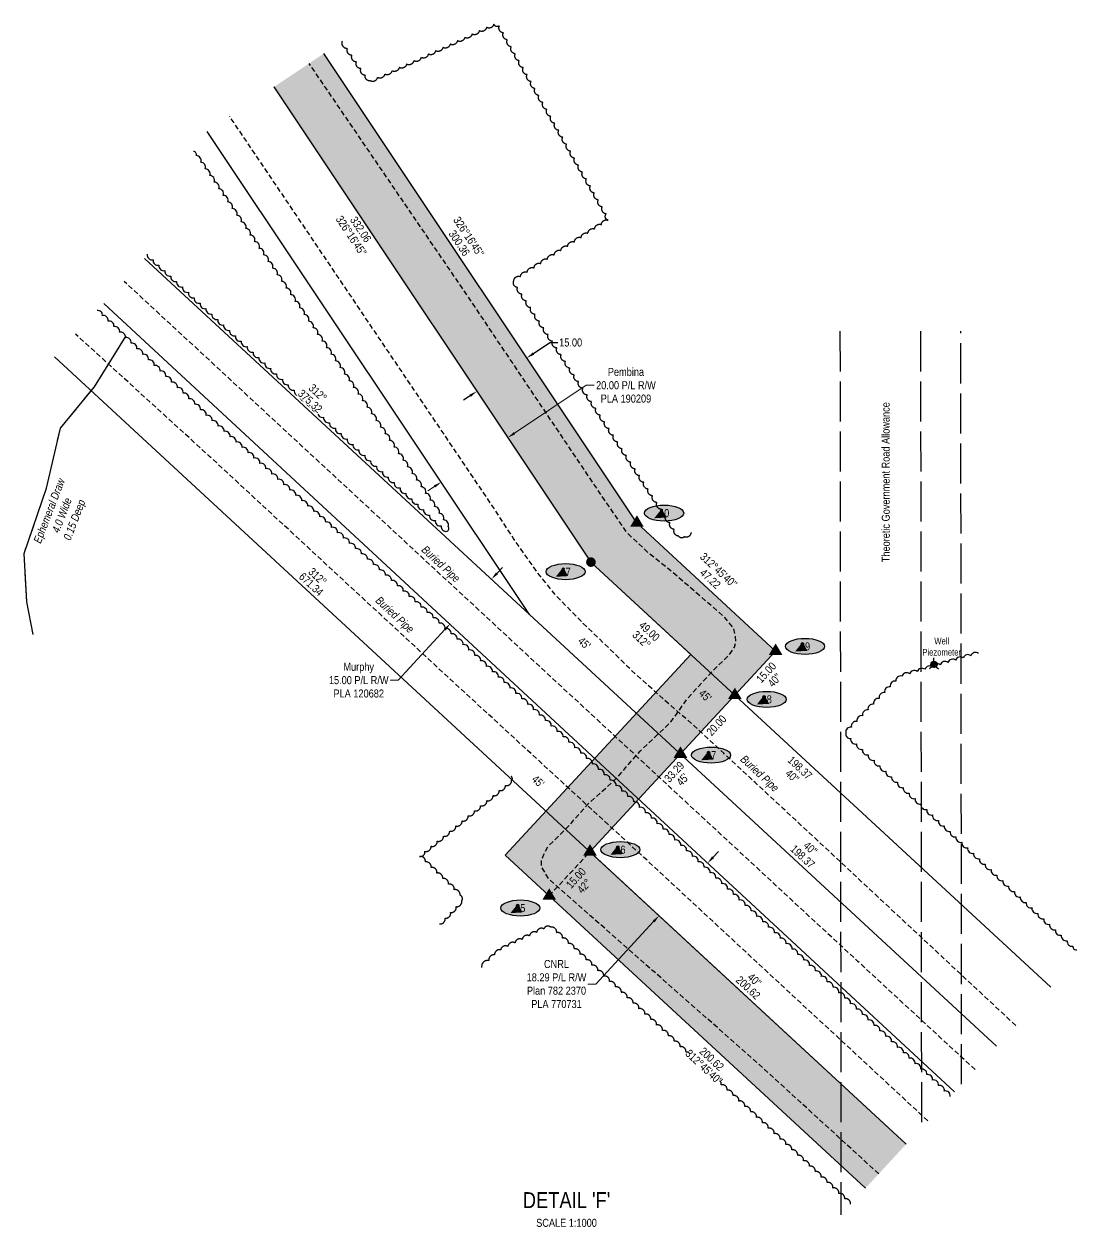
# Model space of a CAD drawing. Extents: x 502021 to 516972, y 6026865 to 6037901.
# Drawn here: x 502393 to 503707, y 6031109 to 6032611 of the extents above; entities that cross this region are included whole.
import ezdxf
from ezdxf.enums import TextEntityAlignment as Align

# ---------------------------------------------------------------- set-up
doc = ezdxf.new("R2010")
doc.units = 0
doc.header["$LTSCALE"] = 5
doc.header["$PDSIZE"] = 0.5
for name, pattern in [('0', [1, 1, 0]), ('foc-TOPO-ephemeral', [6.25, 3.125, -0.625, 0.625, -0.625, 0.625, -0.625]), ('foc-TRAV', [1.875, 1.25, -0.625]), ('foc-UNSURVEYED', [12.5, 10, -2.5]), ('UG_PIPE', [1.875, 1.25, -0.625])]:
    doc.linetypes.add(name, pattern=pattern)
doc.layers.get('Defpoints').update_dxf_attribs({"color": 9})
for name, color, linetype in [('AS-PIPE-UG', 44, 'UG_PIPE'), ('AS-PIPE-UG-T', 44, 'Continuous'), ('DETAIL-T', 7, 'Continuous'), ('F-RW', 190, 'Continuous'), ('F-WS-S', 8, 'Continuous'), ('L-BD', 7, 'Continuous'), ('L-BD1', 253, 'Continuous'), ('L-MON', 1, 'Continuous'), ('L-ROAD-T', 7, 'Continuous'), ('L-USEC', 7, 'foc-UNSURVEYED'), ('P-ELEVATION', 7, 'Continuous'), ('P-PROPOSED', 10, 'Continuous'), ('P-PROPOSED-H', 21, 'Continuous'), ('P-STATION', 7, 'Continuous'), ('P-TRAV', 4, 'foc-TRAV'), ('P-TXT', 4, 'Continuous'), ('T-BUSH', 110, '0'), ('T-DRAW', 143, 'foc-TOPO-ephemeral'), ('T-WATER-T', 170, 'Continuous')]:
    doc.layers.add(name, color=color, linetype=linetype)
doc.layers.add('F-RW-T', color=190, linetype='Continuous', lineweight=9)
doc.styles.add('80CG', font='ARIALN.TTF', dxfattribs={"height": 10})
doc.styles.add('80L', font='ARIALN.TTF', dxfattribs={"height": 10})
doc.styles.add('foc-LtypeFont', font='ARIALN.TTF', dxfattribs={"height": 7.35})
doc.linetypes.add('foc-TOPO-flowdirection-NOLINE', pattern='A,0,[">",foc-LtypeFont,S=0.3,R=0,X=0,Y=-0.945],-20,[">",foc-LtypeFont,S=0.3,R=0,X=0,Y=-0.945],0', length=20)
doc.dimstyles.new('Compass 5 000', dxfattribs={"dimscale": 5, "dimtxt": 9, "dimasz": 2, "dimexe": 0.2, "dimexo": 0.0625, "dimgap": 0.5, "dimtad": 0, "dimtih": 1, "dimtoh": 1, "dimzin": 0, "dimdsep": 46, "dimtxsty": '80CG', "dimcen": 0.1, "dimse1": 1, "dimse2": 1, "dimclrd": 256, "dimclrt": 256, "dimaunit": 1, "dimadec": 4, "dimazin": 0, "dimtfac": 0.06, "dimtofl": 0, "dimtmove": 0, "dimatfit": 1, "dimfxl": 0.2, "dimtolj": 1, "dimtzin": 0, "dimlwd": -1, "dimarcsym": 0})

# ---------------------------------------------------------------- blocks, each defined once
blk = doc.blocks.new('A$Cbdd671e7')
at = {"layer": 'T-DRAW', "flags": 128}
blk.add_lwpolyline([(504657.45, 6031784.71), (504655.91, 6031792.88), (504655.19, 6031805.02), (504660.83, 6031821.28), (504664.26, 6031836.29), (504672.77, 6031846.66), (504680.72, 6031859.41)], dxfattribs=at)
blk = doc.blocks.new('*D712')
at = {"layer": 'Defpoints', "color": 0, "linetype": 'Continuous', "transparency": 16777216}
for p in [(502607.2, 6032258.9), (502555.7, 6032203.1), (502976.4, 6031917.5)]:
    blk.add_point(p, dxfattribs=at)
at = {"layer": 'F-RW-T', "transparency": 16777216}
for p, q in [((502983.1, 6031924.8), (502989.9, 6031932.2)), ((502918.1, 6031854.5), (502859.7, 6031791.4)), ((502859.7, 6031791.4), (502849.7, 6031791.4))]:
    blk.add_line(p, q, dxfattribs=at)
at = {"layer": 'F-RW-T', "linetype": 'Continuous', "transparency": 16777216}
for points in [[(502981.9, 6031926), (502984.4, 6031923.7), (502976.4, 6031917.5)], [(502916.8, 6031855.6), (502919.3, 6031853.3), (502924.8, 6031861.8)]]:
    blk.add_solid(points, dxfattribs=at)
at = {"layer": 'F-RW-T', "linetype": 'Continuous', "transparency": 16777216, "insert": (502810.6, 6031791.4), "char_height": 10, "attachment_point": 5, "style": '80CG'}
blk.add_mtext('\\A1;Murphy\\P15.00 P/L R/W\\PPLA 120682', dxfattribs=at)
blk = doc.blocks.new('*D713')
at = {"layer": 'Defpoints', "color": 0, "linetype": 'Continuous', "transparency": 16777216}
for p in [(503185.6, 6031497.4), (503339.5, 6031476.6), (503279, 6031411.1)]:
    blk.add_point(p, dxfattribs=at)
at = {"layer": 'F-RW-T', "transparency": 16777216}
for p, q in [((503252.9, 6031570.3), (503259.7, 6031577.6)), ((503178.8, 6031490.1), (503106.6, 6031412)), ((503106.6, 6031412), (503096.6, 6031412))]:
    blk.add_line(p, q, dxfattribs=at)
at = {"layer": 'F-RW-T', "linetype": 'Continuous', "transparency": 16777216}
for points in [[(503251.7, 6031571.4), (503254.1, 6031569.1), (503246.1, 6031562.9)], [(503177.6, 6031491.2), (503180, 6031489), (503185.6, 6031497.4)]]:
    blk.add_solid(points, dxfattribs=at)
at = {"layer": 'F-RW-T', "linetype": 'Continuous', "transparency": 16777216, "insert": (503057.5, 6031412), "char_height": 10, "attachment_point": 5, "style": '80CG'}
blk.add_mtext('\\A1;CNRL\\P18.29 P/L R/W\\PPlan 782 2370\\PPLA 770731', dxfattribs=at)
blk = doc.blocks.new('*D714')
at = {"layer": 'Defpoints', "color": 0, "linetype": 'Continuous', "transparency": 16777216}
for p in [(502978.6, 6032121.5), (502996.8, 6032094.3), (502895.5, 6032066)]:
    blk.add_point(p, dxfattribs=at)
at = {"layer": 'F-RW-T', "transparency": 16777216}
for p, q in [((503005.1, 6032099.8), (503094.7, 6032159.6)), ((503094.7, 6032159.6), (503104.7, 6032159.6)), ((502905.3, 6032033.2), (502897, 6032027.7))]:
    blk.add_line(p, q, dxfattribs=at)
at = {"layer": 'F-RW-T', "linetype": 'Continuous', "transparency": 16777216}
for points in [[(503004.2, 6032101.2), (503006, 6032098.4), (502996.8, 6032094.3)], [(502904.4, 6032034.6), (502906.2, 6032031.9), (502913.6, 6032038.8)]]:
    blk.add_solid(points, dxfattribs=at)
at = {"layer": 'F-RW-T', "linetype": 'Continuous', "transparency": 16777216, "insert": (503144.2, 6032159.6), "char_height": 10, "attachment_point": 5, "style": '80CG'}
blk.add_mtext('\\A1;Pembina\\P20.00 P/L R/W\\PPLA 190209', dxfattribs=at)
blk = doc.blocks.new('WAT')
h = blk.add_hatch(color=255)
h.dxf.hatch_style = 1
edge = h.paths.add_edge_path()
edge.add_arc((0, 0), 0.9, 0, 360)
at = {"color": 170}
for p, q in [((0, 0.82), (0, 1.63)), ((-0.58, -0.58), (-1.15, -1.15)), ((0.58, -0.58), (1.15, -1.15))]:
    blk.add_line(p, q, dxfattribs=at)
blk.add_circle((0, 0), 0.8, dxfattribs=at)
blk = doc.blocks.new('fdia')
at = {"color": 255, "const_width": 1}
blk.add_lwpolyline([(-0.5, 0, 1), (0.5, 0, 1)], format="xyb", close=True, dxfattribs=at)
blk = doc.blocks.new('Fdiaa')
blk.add_blockref('fdia', (0, 0))
blk = doc.blocks.new('fdib')
at = {"color": 1, "const_width": 1.6}
blk.add_lwpolyline([(-0.4, 0, 1), (0.4, 0, 1)], format="xyb", close=True, dxfattribs=at)
at = {"color": 1}
blk.add_circle((0, 0), 0.8, dxfattribs=at)
blk = doc.blocks.new('Fdibb')
blk.add_blockref('fdib', (0, 0))
blk = doc.blocks.new('fdicc')
for name in ['Fdibb', 'Fdiaa']:
    blk.add_blockref(name, (0, 0))
blk = doc.blocks.new('FDI')
blk.add_blockref('fdicc', (0, 0))
blk = doc.blocks.new('*D606')
at = {"layer": 'Defpoints', "color": 0, "transparency": 16777216}
for p in [(502939.3, 6032315.4), (502877, 6032273.8), (503020.5, 6032193.7)]:
    blk.add_point(p, dxfattribs=at)
at = {"layer": 'P-TXT', "transparency": 16777216}
for p, q in [((503028.8, 6032199.3), (503049.3, 6032213)), ((503049.3, 6032213), (503059.3, 6032213)), ((502949.8, 6032146.6), (502941.5, 6032141))]:
    blk.add_line(p, q, dxfattribs=at)
for points in [[(503027.9, 6032200.7), (503029.7, 6032197.9), (503020.5, 6032193.7)], [(502948.9, 6032148), (502950.7, 6032145.2), (502958.1, 6032152.1)]]:
    blk.add_solid(points, dxfattribs=at)
at = {"layer": 'P-TXT', "transparency": 16777216, "insert": (503075.2, 6032213), "char_height": 10, "attachment_point": 5, "style": '80CG'}
blk.add_mtext('\\A1;15.00', dxfattribs=at)
blk = doc.blocks.new('TRIA')
blk.add_hatch(color=255).paths.add_polyline_path([(-0.04, 1.52), (-1.47, -0.87), (1.39, -0.87)])
blk = doc.blocks.new('Hybrid_EC')
at = {"color": 251}
for points in [[(-1.3, -0.74), (0, 1.42), (1.3, -0.74)], [(0.47, -0.26), (0, 0.53), (-0.47, -0.26)]]:
    blk.add_lwpolyline(points, close=True, dxfattribs=at)
at = {"layer": 'Defpoints'}
blk.add_circle((0, 0), 0.05, dxfattribs=at)
at = {"xscale": 1.2, "yscale": 1.2, "zscale": 1.2}
blk.add_blockref('TRIA', (0.05, 0.06), dxfattribs=at)
blk = doc.blocks.new('Hybrd Num')
at = {"layer": 'P-ELEVATION'}
h = blk.add_hatch(color=111, dxfattribs=at)
h.dxf.hatch_style = 1
edge = h.paths.add_edge_path()
edge.add_ellipse((0, 0), major_axis=(-24.4, 0), ratio=0.410256, start_angle=0, end_angle=360)
at = {"layer": 'P-ELEVATION', "color": 7, "flags": 128}
blk.add_lwpolyline([(0, 0, 12.5, 0, 0), (-12.4, -6.4, 0, 0, 0)], format="xyseb", dxfattribs=at)
at = {"layer": 'P-ELEVATION', "color": 7}
blk.add_ellipse((0, 0), major_axis=(-24.4, 0), ratio=0.410256, dxfattribs=at)
at = {"color": 0, "style": '80L'}
blk.add_attdef('NUMBER', text='', height=10, dxfattribs=at).set_placement((0, 0), align=Align.MIDDLE_CENTER)
at = {"style": '80L', "flags": 1}
blk.add_attdef('ID', text='', height=10, dxfattribs=at).set_placement((-0.6, -4), align=Align.MIDDLE_CENTER)

msp = doc.modelspace()

# ---------------------------------------------------------------- hatches: boundary and pattern name
at = {"layer": 'P-PROPOSED-H'}
h = msp.add_hatch(color=256, dxfattribs=at)
h.dxf.hatch_style = 1
h.paths.add_polyline_path([(503494.081, 6031212.15), (503099.329, 6031577.198), (503331.041, 6031827.753), (503157.921, 6031987.839), (502766.927, 6032573.661), (502704.576, 6032532.051), (503100.505, 6031938.835), (503225.109, 6031823.612), (502993.399, 6031573.058), (503443.211, 6031157.093)])

# ---------------------------------------------------------------- linework, layer by layer
at = {"layer": 'AS-PIPE-UG', "flags": 128}
for points in [[(503580.028, 6031305.172), (503433.769, 6031440.305), (502517.876, 6032289.331)], [(503520.973, 6031241.255), (503506.37, 6031254.88), (503166.22, 6031570.47), (502918.63, 6031798.425), (502624.42, 6032070.82), (502457.057, 6032223.632)]]:
    msp.add_lwpolyline(points, dxfattribs=at)
at = {"layer": 'F-RW'}
for points in [[(502704.576, 6032532.051), (503100.505, 6031938.835), (503674.575, 6031407.985)], [(503606.936, 6031334.293), (503023.95, 6031873.497), (502621.441, 6032476.572)], [(502543.146, 6032318.111), (503023.95, 6031873.497), (503606.936, 6031334.293)], [(502492.393, 6032261.842), (503408.299, 6031412.796), (503554.56, 6031277.606)], [(503554.594, 6031277.643), (503408.311, 6031412.797), (502492.396, 6032261.845)], [(503494.081, 6031212.15), (502430.891, 6032195.338)]]:
    msp.add_lwpolyline(points, dxfattribs=at)
at = {"layer": 'L-USEC'}
msp.add_line((503511.965, 6032226.992), (503513.069, 6031232.847), dxfattribs=at)
at = {"layer": 'L-USEC', "flags": 128}
for points in [[(503411.433, 6032227.004), (503412.593, 6031182.375), (503412.658, 6031124.025)], [(503563.276, 6031287.04), (503562.231, 6032226.992)]]:
    msp.add_lwpolyline(points, dxfattribs=at)
at = {"layer": 'P-PROPOSED', "flags": 128}
msp.add_lwpolyline([(502704.576, 6032532.051), (502704.576, 6032532.051), (503100.505, 6031938.835), (503225.109, 6031823.612), (502993.399, 6031573.058), (503443.211, 6031157.093)], dxfattribs=at)
at = {"layer": 'P-TRAV', "color": 4}
msp.add_line((503048.434, 6031522.164), (503099.329, 6031577.198), dxfattribs=at)
at = {"layer": 'T-BUSH', "flags": 128}
for points in [[(503225.5, 6031975.795, -0.52056705), (503217.068, 6031970.429, -0.52056705), (503210.001, 6031971.326, -0.52056705), (503204.568, 6031979.715, -0.52056705), (503199.135, 6031988.104, -0.52056705), (503193.701, 6031996.493, -0.52056705), (503188.268, 6032004.882, -0.52056705), (503182.835, 6032013.271, -0.52056705), (503177.402, 6032021.66, -0.52056705), (503171.969, 6032030.049, -0.52056705), (503166.536, 6032038.438, -0.52056705), (503161.102, 6032046.827, -0.52056705), (503155.669, 6032055.216, -0.52056705), (503150.236, 6032063.605, -0.52056705), (503144.803, 6032071.994, -0.52056705), (503139.37, 6032080.383, -0.52056705), (503133.937, 6032088.772, -0.52056705), (503128.503, 6032097.161, -0.52056705), (503123.07, 6032105.55, -0.52056705), (503117.637, 6032113.939, -0.52056705), (503112.204, 6032122.328, -0.52056705), (503106.771, 6032130.717, -0.52056705), (503101.338, 6032139.106, -0.52056705), (503095.904, 6032147.495, -0.52056705), (503090.471, 6032155.884, -0.52056705), (503085.038, 6032164.273, -0.52056705), (503079.605, 6032172.662, -0.52056705), (503074.172, 6032181.051, -0.52056705), (503068.739, 6032189.44, -0.52056705), (503063.305, 6032197.829, -0.52056705), (503057.872, 6032206.218, -0.52056705), (503052.439, 6032214.607, -0.52056705), (503047.006, 6032222.996, -0.52056705), (503041.573, 6032231.385, -0.52056705), (503036.14, 6032239.774, -0.52056705), (503030.706, 6032248.163, -0.52056705), (503025.273, 6032256.552, -0.52056705), (503019.84, 6032264.941, -0.52056705), (503014.407, 6032273.33, -0.52056705), (503008.974, 6032281.719, -0.52056705), (503004.207, 6032289.965, -0.52056705), (503012.615, 6032295.368, -0.52056705), (503021.024, 6032300.771, -0.52056705), (503029.432, 6032306.174, -0.52056705), (503037.84, 6032311.578, -0.52056705), (503046.249, 6032316.981, -0.52056705), (503054.657, 6032322.384, -0.52056705), (503063.065, 6032327.787, -0.52056705), (503071.473, 6032333.191, -0.52056705), (503079.882, 6032338.594, -0.52056705), (503088.29, 6032343.997, -0.52056705), (503096.698, 6032349.4, -0.52056705), (503105.107, 6032354.804, -0.52056705), (503113.515, 6032360.207, -0.52056705), (503121.923, 6032365.61, -0.52056705), (503119.512, 6032373.679, -0.52056705), (503114.576, 6032382.37, -0.52056705), (503109.641, 6032391.061, -0.52056705), (503104.705, 6032399.752, -0.52056705), (503099.769, 6032408.443, -0.52056705), (503094.834, 6032417.134, -0.52056705), (503089.898, 6032425.825, -0.52056705), (503084.962, 6032434.516, -0.52056705), (503080.026, 6032443.207, -0.52056705), (503075.091, 6032451.898, -0.52056705), (503070.155, 6032460.589, -0.52056705), (503065.219, 6032469.28, -0.52056705), (503060.284, 6032477.971, -0.52056705), (503055.348, 6032486.662, -0.52056705), (503050.412, 6032495.353, -0.52056705), (503045.477, 6032504.044, -0.52056705), (503040.541, 6032512.735, -0.52056705), (503035.605, 6032521.426, -0.52056705), (503030.67, 6032530.117, -0.52056705), (503025.734, 6032538.808, -0.52056705), (503020.798, 6032547.499, -0.52056705), (503015.863, 6032556.19, -0.52056705), (503010.927, 6032564.881, -0.52056705), (503005.991, 6032573.572, -0.52056705), (503001.055, 6032582.263, -0.52056705), (502996.12, 6032590.954, -0.52056705), (502991.184, 6032599.645, -0.52056705), (502986.248, 6032608.336, -0.52056705), (502979.249, 6032610.628, -0.52056705), (502970.165, 6032606.459, -0.52056705), (502961.081, 6032602.289, -0.52056705), (502951.998, 6032598.12, -0.52056705), (502942.914, 6032593.951, -0.52056705), (502933.83, 6032589.782, -0.52056705), (502924.747, 6032585.612, -0.52056705), (502915.663, 6032581.443, -0.52056705), (502906.58, 6032577.274, -0.52056705), (502897.496, 6032573.105, -0.52056705), (502888.412, 6032568.935, -0.52056705), (502879.329, 6032564.766, -0.52056705), (502870.245, 6032560.597, -0.52056705), (502861.162, 6032556.428, -0.52056705), (502852.078, 6032552.259, -0.52056705), (502842.994, 6032548.089, -0.52056705), (502833.911, 6032543.92, -0.52056705), (502824.827, 6032539.751, -0.52056705), (502818.868, 6032546.681, -0.52056705), (502813.294, 6032554.977, -0.52056705), (502807.72, 6032563.273, -0.52056705), (502802.146, 6032571.569, -0.52056705), (502796.572, 6032579.865, -0.52056705), (502790.268, 6032589.249, -0.52056705)], [(502911.432, 6031487.097, 0.52056705), (502918.37, 6031494.291, 0.52056705), (502925.309, 6031501.484, 0.52056705), (502932.247, 6031508.678, 0.52056705), (502939.186, 6031515.872, 0.52056705), (502937.055, 6031522.893, 0.52056705), (502929.847, 6031529.817, 0.52056705), (502922.639, 6031536.741, 0.52056705), (502915.431, 6031543.665, 0.52056705), (502908.223, 6031550.589, 0.52056705), (502901.015, 6031557.513, 0.52056705), (502893.808, 6031564.437, 0.52056705), (502886.6, 6031571.361, 0.52056705), (502893.225, 6031577.737, 0.52056705), (502900.958, 6031584.069, 0.52056705), (502908.691, 6031590.402, 0.52056705), (502916.423, 6031596.734, 0.52056705), (502924.156, 6031603.066, 0.52056705), (502931.889, 6031609.399, 0.52056705), (502939.622, 6031615.731, 0.52056705), (502947.355, 6031622.063, 0.52056705), (502955.087, 6031628.396, 0.52056705), (502962.82, 6031634.728, 0.52056705), (502970.553, 6031641.06, 0.52056705), (502978.286, 6031647.393, 0.52056705), (502986.019, 6031653.725, 0.52056705), (502993.751, 6031660.057, 0.52056705), (503001.484, 6031666.39, 0.52056705), (503000.76, 6031671.275, 0.52056705)], [(503424.664, 6031136.985, 0.52056705), (503417.325, 6031143.77, 0.52056705), (503409.985, 6031150.554, 0.52056705), (503402.646, 6031157.338, 0.52056705), (503395.306, 6031164.123, 0.52056705), (503387.967, 6031170.907, 0.52056705), (503380.628, 6031177.691, 0.52056705), (503373.288, 6031184.476, 0.52056705), (503365.949, 6031191.26, 0.52056705), (503358.609, 6031198.044, 0.52056705), (503351.27, 6031204.829, 0.52056705), (503343.93, 6031211.613, 0.52056705), (503336.591, 6031218.397, 0.52056705), (503329.251, 6031225.182, 0.52056705), (503321.912, 6031231.966, 0.52056705), (503314.572, 6031238.75, 0.52056705), (503307.233, 6031245.535, 0.52056705), (503299.894, 6031252.319, 0.52056705), (503292.554, 6031259.103, 0.52056705), (503285.215, 6031265.888, 0.52056705), (503277.875, 6031272.672, 0.52056705), (503270.536, 6031279.456, 0.52056705), (503263.196, 6031286.241, 0.52056705), (503255.857, 6031293.025, 0.52056705), (503248.517, 6031299.809, 0.52056705), (503241.178, 6031306.594, 0.52056705), (503233.838, 6031313.378, 0.52056705), (503226.499, 6031320.162, 0.52056705), (503219.16, 6031326.947, 0.52056705), (503211.82, 6031333.731, 0.52056705), (503204.481, 6031340.515, 0.52056705), (503197.141, 6031347.3, 0.52056705), (503189.802, 6031354.084, 0.52056705), (503182.462, 6031360.868, 0.52056705), (503175.123, 6031367.653, 0.52056705), (503167.783, 6031374.437, 0.52056705), (503160.444, 6031381.221, 0.52056705), (503153.104, 6031388.006, 0.52056705), (503145.765, 6031394.79, 0.52056705), (503138.426, 6031401.574, 0.52056705), (503131.086, 6031408.359, 0.52056705), (503123.747, 6031415.143, 0.52056705), (503116.407, 6031421.927, 0.52056705), (503109.068, 6031428.711, 0.52056705), (503101.728, 6031435.496, 0.52056705), (503094.389, 6031442.28, 0.52056705), (503087.049, 6031449.064, 0.52056705), (503079.71, 6031455.849, 0.52056705), (503072.371, 6031462.633, 0.52056705), (503065.031, 6031469.417, 0.52056705), (503057.692, 6031476.202, 0.52056705), (503050.352, 6031482.986, 0.52056705), (503041.714, 6031480.95, 0.52056705), (503032.731, 6031476.569, 0.52056705), (503023.747, 6031472.188, 0.52056705), (503014.764, 6031467.807, 0.52056705), (503005.781, 6031463.425, 0.52056705), (502996.797, 6031459.044, 0.52056705), (502987.814, 6031454.663, 0.52056705), (502980.19, 6031448.356, 0.52056705), (502973.049, 6031441.363, 0.52056705), (502964.068, 6031432.568, 0.52056705)]]:
    msp.add_lwpolyline(points, format="xyb", dxfattribs=at)
at = {"layer": 'T-BUSH', "linetype": 'Continuous', "flags": 128}
for points in [[(502546.508, 6032323.14, 0.52056705), (502553.85, 6032316.358, 0.52056705), (502561.192, 6032309.576, 0.52056705), (502568.534, 6032302.795, 0.52056705), (502575.876, 6032296.013, 0.52056705), (502583.218, 6032289.231, 0.52056705), (502590.56, 6032282.45, 0.52056705), (502597.901, 6032275.668, 0.52056705), (502605.243, 6032268.886, 0.52056705), (502612.585, 6032262.105, 0.52056705), (502619.927, 6032255.323, 0.52056705), (502627.269, 6032248.541, 0.52056705), (502634.611, 6032241.759, 0.52056705), (502641.953, 6032234.978, 0.52056705), (502649.295, 6032228.196, 0.52056705), (502656.637, 6032221.414, 0.52056705), (502663.978, 6032214.633, 0.52056705), (502671.32, 6032207.851, 0.52056705), (502678.662, 6032201.069, 0.52056705), (502686.004, 6032194.288, 0.52056705), (502693.346, 6032187.506, 0.52056705), (502700.688, 6032180.724, 0.52056705), (502708.03, 6032173.942, 0.52056705), (502715.372, 6032167.161, 0.52056705), (502722.713, 6032160.379, 0.52056705), (502730.055, 6032153.597, 0.52056705), (502737.397, 6032146.816, 0.52056705), (502744.739, 6032140.034, 0.52056705), (502752.081, 6032133.252, 0.52056705), (502759.423, 6032126.471, 0.52056705), (502766.765, 6032119.689, 0.52056705), (502774.107, 6032112.907, 0.52056705), (502781.449, 6032106.126, 0.52056705), (502788.79, 6032099.344, 0.52056705), (502796.132, 6032092.562, 0.52056705), (502803.474, 6032085.78, 0.52056705), (502810.816, 6032078.999, 0.52056705), (502818.158, 6032072.217, 0.52056705), (502825.5, 6032065.435, 0.52056705), (502832.842, 6032058.654, 0.52056705), (502840.184, 6032051.872, 0.52056705), (502847.526, 6032045.09, 0.52056705), (502854.867, 6032038.309, 0.52056705), (502862.209, 6032031.527, 0.52056705), (502869.551, 6032024.745, 0.52056705), (502876.893, 6032017.964, 0.52056705), (502884.235, 6032011.182, 0.52056705), (502891.577, 6032004.4, 0.52056705), (502898.919, 6031997.618, 0.52056705), (502906.261, 6031990.837, 0.52056705), (502913.603, 6031984.055, 0.52056705), (502920.944, 6031977.273, 0.52056705), (502922.133, 6031983.264, 0.52056705), (502916.52, 6031991.534, 0.52056705), (502910.906, 6031999.803, 0.52056705), (502905.293, 6032008.072, 0.52056705), (502899.679, 6032016.342, 0.52056705), (502894.065, 6032024.611, 0.52056705), (502888.452, 6032032.88, 0.52056705), (502882.838, 6032041.15, 0.52056705), (502877.225, 6032049.419, 0.52056705), (502871.611, 6032057.688, 0.52056705), (502865.997, 6032065.958, 0.52056705), (502860.384, 6032074.227, 0.52056705), (502854.77, 6032082.496, 0.52056705), (502849.157, 6032090.766, 0.52056705), (502843.543, 6032099.035, 0.52056705), (502837.929, 6032107.304, 0.52056705), (502832.316, 6032115.574, 0.52056705), (502826.702, 6032123.843, 0.52056705), (502821.088, 6032132.112, 0.52056705), (502815.475, 6032140.382, 0.52056705), (502809.861, 6032148.651, 0.52056705), (502804.248, 6032156.92, 0.52056705), (502798.634, 6032165.19, 0.52056705), (502793.02, 6032173.459, 0.52056705), (502787.407, 6032181.728, 0.52056705), (502781.793, 6032189.998, 0.52056705), (502776.18, 6032198.267, 0.52056705), (502770.566, 6032206.536, 0.52056705), (502764.952, 6032214.806, 0.52056705), (502759.339, 6032223.075, 0.52056705), (502753.725, 6032231.344, 0.52056705), (502748.111, 6032239.614, 0.52056705), (502742.498, 6032247.883, 0.52056705), (502736.884, 6032256.153, 0.52056705), (502731.271, 6032264.422, 0.52056705), (502725.657, 6032272.691, 0.52056705), (502720.043, 6032280.961, 0.52056705), (502714.43, 6032289.23, 0.52056705), (502708.816, 6032297.499, 0.52056705), (502703.203, 6032305.769, 0.52056705), (502697.589, 6032314.038, 0.52056705), (502691.975, 6032322.307, 0.52056705), (502686.362, 6032330.577, 0.52056705), (502680.748, 6032338.846, 0.52056705), (502675.135, 6032347.115, 0.52056705), (502669.521, 6032355.385, 0.52056705), (502663.907, 6032363.654, 0.52056705), (502658.294, 6032371.923, 0.52056705), (502652.68, 6032380.193, 0.52056705), (502647.066, 6032388.462, 0.52056705), (502641.453, 6032396.731, 0.52056705), (502635.839, 6032405.001, 0.52056705), (502630.226, 6032413.27, 0.52056705), (502624.612, 6032421.539, 0.52056705), (502618.998, 6032429.809, 0.52056705), (502613.385, 6032438.078, 0.52056705), (502607.771, 6032446.347, 0.52056705), (502604.195, 6032451.615, 0.52056705)], [(503548.965, 6031271.594, 0.52056705), (503541.691, 6031278.449, 0.52056705), (503534.415, 6031285.302, 0.52056705), (503527.101, 6031292.113, 0.52056705), (503519.787, 6031298.925, 0.52056705), (503512.473, 6031305.736, 0.52056705), (503505.159, 6031312.548, 0.52056705), (503497.845, 6031319.36, 0.52056705), (503490.531, 6031326.171, 0.52056705), (503483.217, 6031332.983, 0.52056705), (503475.902, 6031339.795, 0.52056705), (503468.588, 6031346.606, 0.52056705), (503461.274, 6031353.418, 0.52056705), (503453.96, 6031360.229, 0.52056705), (503446.646, 6031367.041, 0.52056705), (503439.332, 6031373.853, 0.52056705), (503432.018, 6031380.664, 0.52056705), (503424.703, 6031387.476, 0.52056705), (503417.389, 6031394.288, 0.52056705), (503410.075, 6031401.099, 0.52056705), (503402.761, 6031407.911, 0.52056705), (503395.447, 6031414.722, 0.52056705), (503388.133, 6031421.534, 0.52056705), (503380.819, 6031428.346, 0.52056705), (503373.505, 6031435.157, 0.52056705), (503366.19, 6031441.969, 0.52056705), (503358.876, 6031448.781, 0.52056705), (503351.562, 6031455.592, 0.52056705), (503344.248, 6031462.404, 0.52056705), (503336.934, 6031469.215, 0.52056705), (503329.62, 6031476.027, 0.52056705), (503322.306, 6031482.839, 0.52056705), (503314.992, 6031489.65, 0.52056705), (503307.677, 6031496.462, 0.52056705), (503300.363, 6031503.274, 0.52056705), (503293.049, 6031510.085, 0.52056705), (503285.735, 6031516.897, 0.52056705), (503278.421, 6031523.708, 0.52056705), (503271.107, 6031530.52, 0.52056705), (503263.793, 6031537.332, 0.52056705), (503256.479, 6031544.143, 0.52056705), (503249.164, 6031550.955, 0.52056705), (503241.85, 6031557.767, 0.52056705), (503234.536, 6031564.578, 0.52056705), (503227.222, 6031571.39, 0.52056705), (503219.908, 6031578.201, 0.52056705), (503212.594, 6031585.013, 0.52056705), (503205.28, 6031591.825, 0.52056705), (503197.966, 6031598.636, 0.52056705), (503190.649, 6031605.445, 0.52056705), (503183.3, 6031612.219, 0.52056705), (503175.951, 6031618.993, 0.52056705), (503168.602, 6031625.767, 0.52056705), (503161.253, 6031632.541, 0.52056705), (503153.904, 6031639.315, 0.52056705), (503146.555, 6031646.089, 0.52056705), (503139.206, 6031652.864, 0.52056705), (503131.857, 6031659.638, 0.52056705), (503124.508, 6031666.412, 0.52056705), (503117.16, 6031673.186, 0.52056705), (503109.811, 6031679.96, 0.52056705), (503102.462, 6031686.734, 0.52056705), (503095.113, 6031693.508, 0.52056705), (503087.764, 6031700.282, 0.52056705), (503080.415, 6031707.056, 0.52056705), (503073.066, 6031713.83, 0.52056705), (503065.717, 6031720.604, 0.52056705), (503058.368, 6031727.378, 0.52056705), (503051.019, 6031734.152, 0.52056705), (503043.67, 6031740.926, 0.52056705), (503036.321, 6031747.7, 0.52056705), (503028.972, 6031754.474, 0.52056705), (503021.623, 6031761.249, 0.52056705), (503014.275, 6031768.023, 0.52056705), (503006.926, 6031774.797, 0.52056705), (502999.577, 6031781.571, 0.52056705), (502992.228, 6031788.345, 0.52056705), (502984.879, 6031795.119, 0.52056705), (502977.53, 6031801.893, 0.52056705), (502970.181, 6031808.667, 0.52056705), (502962.832, 6031815.441, 0.52056705), (502955.483, 6031822.215, 0.52056705), (502948.134, 6031828.989, 0.52056705), (502940.785, 6031835.763, 0.52056705), (502933.401, 6031842.499, 0.52056705), (502925.944, 6031849.153, 0.52056705), (502918.486, 6031855.807, 0.52056705), (502911.028, 6031862.461, 0.52056705), (502903.571, 6031869.115, 0.52056705), (502896.113, 6031875.77, 0.52056705), (502888.656, 6031882.424, 0.52056705), (502881.198, 6031889.078, 0.52056705), (502873.74, 6031895.732, 0.52056705), (502866.283, 6031902.387, 0.52056705), (502858.825, 6031909.041, 0.52056705), (502851.367, 6031915.695, 0.52056705), (502843.91, 6031922.349, 0.52056705), (502836.452, 6031929.003, 0.52056705), (502828.995, 6031935.658, 0.52056705), (502821.537, 6031942.312, 0.52056705), (502814.079, 6031948.966, 0.52056705), (502806.622, 6031955.62, 0.52056705), (502799.164, 6031962.274, 0.52056705), (502791.706, 6031968.929, 0.52056705), (502784.249, 6031975.583, 0.52056705), (502776.791, 6031982.237, 0.52056705), (502769.334, 6031988.891, 0.52056705), (502761.876, 6031995.546, 0.52056705), (502754.418, 6032002.2, 0.52056705), (502746.961, 6032008.854, 0.52056705), (502739.503, 6032015.508, 0.52056705), (502732.045, 6032022.162, 0.52056705), (502724.588, 6032028.817, 0.52056705), (502717.13, 6032035.471, 0.52056705), (502709.673, 6032042.125, 0.52056705), (502702.215, 6032048.779, 0.52056705), (502694.757, 6032055.433, 0.52056705), (502687.3, 6032062.088, 0.52056705), (502679.842, 6032068.742, 0.52056705), (502672.384, 6032075.396, 0.52056705), (502664.927, 6032082.05, 0.52056705), (502657.469, 6032088.704, 0.52056705), (502650.012, 6032095.359, 0.52056705), (502642.554, 6032102.013, 0.52056705), (502635.096, 6032108.667, 0.52056705), (502627.639, 6032115.321, 0.52056705), (502620.208, 6032122.004, 0.52056705), (502613.002, 6032128.931, 0.52056705), (502605.797, 6032135.857, 0.52056705), (502598.591, 6032142.784, 0.52056705), (502591.386, 6032149.71, 0.52056705), (502584.18, 6032156.636, 0.52056705), (502576.975, 6032163.563, 0.52056705), (502569.769, 6032170.489, 0.52056705), (502562.563, 6032177.415, 0.52056705), (502555.358, 6032184.342, 0.52056705), (502548.152, 6032191.268, 0.52056705), (502540.947, 6032198.195, 0.52056705), (502533.741, 6032205.121, 0.52056705), (502526.536, 6032212.047, 0.52056705), (502519.33, 6032218.974, 0.52056705), (502512.125, 6032225.9, 0.52056705), (502504.919, 6032232.827, 0.52056705), (502497.714, 6032239.753, 0.52056705), (502490.508, 6032246.679, 0.52056705), (502484.091, 6032252.839, 0.52056705)], [(503584.54, 6031824.815, 0.52056705), (503574.955, 6031821.981, 0.52056705), (503565.371, 6031819.147, 0.52056705), (503555.786, 6031816.313, 0.52056705), (503546.202, 6031813.479, 0.52056705), (503536.617, 6031810.645, 0.52056705), (503527.033, 6031807.811, 0.52056705), (503517.448, 6031804.977, 0.52056705), (503507.864, 6031802.143, 0.52056705), (503498.279, 6031799.309, 0.52056705), (503488.695, 6031796.475, 0.52056705), (503481.144, 6031790.293, 0.52056705), (503474.212, 6031783.093, 0.52056705), (503467.279, 6031775.893, 0.52056705), (503460.347, 6031768.694, 0.52056705), (503453.415, 6031761.494, 0.52056705), (503446.483, 6031754.294, 0.52056705), (503439.55, 6031747.094, 0.52056705), (503432.618, 6031739.894, 0.52056705), (503425.686, 6031732.694, 0.52056705), (503418.753, 6031725.494, 0.52056705), (503424.788, 6031718.637, 0.52056705), (503432.09, 6031711.813, 0.52056705), (503439.393, 6031704.989, 0.52056705), (503446.696, 6031698.165, 0.52056705), (503453.998, 6031691.341, 0.52056705), (503461.301, 6031684.517, 0.52056705), (503468.604, 6031677.694, 0.52056705), (503475.906, 6031670.87, 0.52056705), (503483.209, 6031664.046, 0.52056705), (503490.512, 6031657.222, 0.52056705), (503497.814, 6031650.398, 0.52056705), (503505.117, 6031643.574, 0.52056705), (503512.42, 6031636.75, 0.52056705), (503519.722, 6031629.926, 0.52056705), (503527.025, 6031623.102, 0.52056705), (503534.328, 6031616.278, 0.52056705), (503541.63, 6031609.454, 0.52056705), (503548.933, 6031602.631, 0.52056705), (503556.236, 6031595.807, 0.52056705), (503563.538, 6031588.983, 0.52056705), (503570.841, 6031582.159, 0.52056705), (503578.144, 6031575.335, 0.52056705), (503585.446, 6031568.511, 0.52056705), (503592.749, 6031561.687, 0.52056705), (503600.052, 6031554.863, 0.52056705), (503607.354, 6031548.039, 0.52056705), (503614.657, 6031541.215, 0.52056705), (503621.96, 6031534.391, 0.52056705), (503629.262, 6031527.568, 0.52056705), (503636.565, 6031520.744, 0.52056705), (503643.868, 6031513.92, 0.52056705), (503651.17, 6031507.096, 0.52056705), (503658.473, 6031500.272, 0.52056705), (503665.776, 6031493.448, 0.52056705), (503673.078, 6031486.624, 0.52056705), (503680.381, 6031479.8, 0.52056705), (503687.684, 6031472.976, 0.52056705), (503694.986, 6031466.152, 0.52056705), (503702.289, 6031459.328, 0.52056705), (503707.253, 6031454.69, 0.52056705)]]:
    msp.add_lwpolyline(points, format="xyb", dxfattribs=at)
at = {"layer": 'T-DRAW', "linetype": 'foc-TOPO-flowdirection-NOLINE', "flags": 128}
msp.add_lwpolyline([(502404.11, 6031848.255), (502396.395, 6031889.07), (502392.795, 6031949.76), (502420.99, 6032030.985), (502438.14, 6032106.025), (502480.65, 6032157.84), (502520.405, 6032221.535)], dxfattribs=at)

# ---------------------------------------------------------------- block references
at = {"layer": 'F-WS-S', "xscale": 4.997366099999889, "yscale": 4.997366099999889, "zscale": 4.997366099999889}
msp.add_blockref('WAT', (503528.795, 6031811.16), dxfattribs=at)
at = {"layer": 'L-MON', "xscale": 4.997366099999961, "yscale": 4.997366099999961, "zscale": 4.997366099999961}
for p in [(503157.921, 6031987.839), (503331.041, 6031827.753), (503280.146, 6031772.719), (503212.268, 6031699.321), (503099.329, 6031577.198), (503048.434, 6031522.164)]:
    msp.add_blockref('Hybrid_EC', p, dxfattribs=at)
at = {"layer": 'L-MON', "color": 6, "xscale": 4.997366099999889, "yscale": 4.997366099999889, "zscale": 4.997366099999889}
msp.add_blockref('FDI', (503100.505, 6031938.835), dxfattribs=at)
at = {"layer": 'P-STATION', "color": 1}
for p, values in [((503191.902, 6032000.019), {'NUMBER': '40'}), ((503068.941, 6031926.913), {'NUMBER': '67'}), ((503367.791, 6031833.613), {'NUMBER': '39'}), ((503319.937, 6031767.44), {'NUMBER': '38'}), ((503250.551, 6031697.872), {'NUMBER': '37'}), ((503137.276, 6031579.801), {'NUMBER': '36'}), ((503012.299, 6031506.956), {'NUMBER': '35'})]:
    msp.add_blockref('Hybrd Num', p, dxfattribs=at).add_auto_attribs(values)
at = {"layer": 'T-DRAW', "xscale": 4.99736609999991, "yscale": 4.99736609999991, "zscale": 4.99736609999991}
msp.add_blockref('A$Cbdd671e7', (-2019553.923, -24111188.19), dxfattribs=at)

# ---------------------------------------------------------------- texts
at = {"layer": 'AS-PIPE-UG-T', "char_height": 9.99473, "attachment_point": 1, "rotation": 317.012613, "style": '80L'}
for insert in [(502895.01, 6031960.403), (502837.499, 6031897.029), (503293.057, 6031698.84)]:
    msp.add_mtext_dynamic_manual_height_columns('\\pt79.958;{\\fArial Narrow|b0|i1|c0|p34;Buried Pipe}', width=59.03588, gutter_width=50, heights=[0], dxfattribs=dict(at, insert=insert))
at = {"layer": 'DETAIL-T', "color": 3, "insert": (503070.033, 6031130.472), "char_height": 19.98946, "width": 223.7401, "attachment_point": 5, "style": '80CG'}
msp.add_mtext("DETAIL 'F'\\P{\\H0.5x;SCALE 1:1000}", dxfattribs=at)
at = {"layer": 'L-BD', "color": 4, "linetype": 'Continuous', "style": '80L'}
for s, height, rotation, p in [("326°16'45''", 9.99473, 303.7202, (502801.286, 6032346.327)), ('332.06', 9.9947, 303.7202, (502813.132, 6032354.234)), ('312°', 9.9947, 317.2388, (502759.673, 6032150.22)), ("312°45'40''", 9.99473, 317.240085, (503259.97, 6031928.711)), ('671.34', 9.9947, 317.2388, (502751.249, 6031911.113)), ('312°', 9.9947, 317.2388, (502759.301, 6031920.745)), ('47.22', 9.9947, 317.240085, (503249.639, 6031918.125)), ('49.00', 9.9947, 317.2401, (503173.486, 6031852.531)), ("45'", 9.9947, 317.2388, (503092.154, 6031837.594)), ('312°', 9.9947, 317.2401, (503163.816, 6031842.074)), ('15.00', 9.9947, 47.2644, (503319.286, 6031801.05)), ("40''", 9.9947, 47.2644, (503329.747, 6031791.385)), ("45'", 9.9947, 317.2401, (503243.156, 6031772.135)), ('20.00', 9.9947, 47.2644, (503257.168, 6031734.996)), ('33.29', 9.9947, 47.2564, (503204.531, 6031676.979)), ("45'", 9.9947, 317.2388, (503034.509, 6031665.087)), ("45'", 9.9947, 47.2564, (503214.991, 6031667.312)), ("40''", 9.9947, 317.2372, (503374.506, 6031581.548)), ('198.37', 9.9947, 317.2372, (503364.836, 6031571.091)), ("40''", 9.9947, 317.2388, (503304.804, 6031417.168)), ('200.62', 9.9947, 317.2388, (503296.751, 6031407.535)), ('200.62', 9.9947, 317.2388, (503251.265, 6031318.451))]:
    msp.add_text(s, height=height, rotation=rotation, dxfattribs=at).set_placement(p, align=Align.MIDDLE)
at = {"layer": 'L-BD', "linetype": 'Continuous', "style": '80L'}
for s, p in [('198.37', (503361.548, 6031682.055)), ("40''", (503351.878, 6031671.598))]:
    msp.add_text(s, height=9.9947, rotation=317.2401, dxfattribs=at).set_placement(p, align=Align.MIDDLE)
at = {"layer": 'L-BD', "color": 4, "insert": (503067.976, 6031536.767), "char_height": 9.99473, "width": 28.18883, "attachment_point": 1, "rotation": 47.2375, "line_spacing_factor": 0.860116, "style": '80L', "bg_fill": 1, "box_fill_scale": 1.1, "bg_fill_color": 21, "bg_fill_transparency": 0}
msp.add_mtext('\\pi0.66357;15.00 \\P\\pi5.4632;42°', dxfattribs=at)
at = {"layer": 'L-BD1', "color": 4, "style": '80L'}
for s, height, p in [("326°16'45''", 9.99473, (502948.011, 6032345.105)), ('300.36', 9.9947, (502936.164, 6032337.199))]:
    msp.add_text(s, height=height, rotation=303.7202, dxfattribs=at).set_placement(p, align=Align.MIDDLE)
at = {"layer": 'T-WATER-T', "insert": (503513.839, 6031844.37), "char_height": 9.99473, "width": 48.4883, "attachment_point": 1, "style": '80CG'}
msp.add_mtext('\\pi15.381;{\\H0.83333x;Well\\P\\pi0.41642;Piezometer}', dxfattribs=at)

# ---------------------------------------------------------------- dimensions: what is measured, and where the dimension line sits
at = {"layer": 'F-RW-T', "color": 4, "linetype": 'Continuous'}
for base, p1, p2, angle, text, picture, middle in [((502996.762, 6032094.272), (502895.461, 6032066.01), (502978.593, 6032121.494), 33.720227, 'Pembina\\P20.00 P/L R/W\\PPLA 190209', '*D714', (503144.209, 6032159.618)), ((503185.569, 6031497.448), (503339.52, 6031476.566), (503278.963, 6031411.081), 227.238824, 'CNRL\\P18.29 P/L R/W\\PPlan 782 2370\\PPLA 770731', '*D713', (503057.49, 6031412.028))]:
    dim = msp.add_linear_dim(base=base, p1=p1, p2=p2, angle=angle, text=text, dimstyle='Compass 5 000', dxfattribs=at)
    dim.commit()
    dim.dimension.update_dxf_attribs({"geometry": picture, "text_midpoint": middle, "dimtype": 161})
at = {"layer": 'P-TXT'}
dim = msp.add_linear_dim(base=(503020.485, 6032193.741), p1=(502876.963, 6032273.766), p2=(502939.315, 6032315.375), angle=33.716482, text='15.00', dimstyle='Compass 5 000', dxfattribs=at)
dim.commit()
dim.dimension.update_dxf_attribs({"geometry": '*D606', "text_midpoint": (503075.219, 6032212.958), "dimtype": 161})

# ---------------------------------------------------------------- next in the draw order: texts
at = {"layer": 'L-ROAD-T', "insert": (503463.494, 6032038.604), "char_height": 9.99473, "width": 200.86819, "attachment_point": 2, "rotation": 90.079602, "style": '80L', "bg_fill": 3, "box_fill_scale": 1.1, "bg_fill_color": 256, "bg_fill_transparency": 0}
msp.add_mtext('Theoretic Government Road Allowance', dxfattribs=at)
at = {"layer": 'T-WATER-T', "insert": (502404.128, 6031964.61), "char_height": 9.99473, "attachment_point": 1, "rotation": 69.028209, "style": '80L', "bg_fill": 3, "box_fill_scale": 1.15, "bg_fill_color": 256, "bg_fill_true_color": 256, "bg_fill_transparency": 0}
msp.add_mtext_dynamic_manual_height_columns('\\pi0.34875;{\\fArial Narrow|b0|i1|c0|p34;Ephemeral Draw\\P\\pi20.826;4.0 Wide\\P\\pi17.124;0.15 Deep}', width=86.02769, gutter_width=250, heights=[0], dxfattribs=at)

# ---------------------------------------------------------------- next in the draw order: linework, layer by layer
at = {"layer": 'AS-PIPE-UG', "flags": 128}
for points in [[(503459.765, 6031175.044), (503310.7, 6031311.48), (503047.675, 6031543.3), (503038.795, 6031558.795), (503038.64, 6031565.945), (503041.95, 6031574.94), (503047.68, 6031584.58), (503072.375, 6031609.005), (503097.515, 6031637.365), (503132.605, 6031669.1), (503161.96, 6031702.945), (503200.86, 6031739.8), (503220.515, 6031767.84), (503251.525, 6031802.025), (503272.915, 6031822.74), (503279.705, 6031832.73), (503281.415, 6031838.595), (503280.99, 6031846.12), (503278.87, 6031855.965), (503267.825, 6031869.57), (503202.81, 6031925.79), (503173.335, 6031949.455), (503145.995, 6031974.955), (503114.49, 6032020.88), (502945.77, 6032272.365), (502748.665, 6032561.474)], [(503630.804, 6031360.298), (503371.085, 6031602.67), (503341.045, 6031630.7), (503305.42, 6031663.48), (503266.365, 6031700.19), (503229.28, 6031734.53), (503192.46, 6031766.325), (503146.81, 6031807.78), (503117.835, 6031836.435), (503090.88, 6031862.38), (503056.33, 6031897.61), (503033.99, 6031925.58), (503003.87, 6031968.225), (502978.71, 6032007.12), (502649.554, 6032495.333)]]:
    msp.add_lwpolyline(points, dxfattribs=at)
at = {"layer": 'P-PROPOSED', "flags": 128}
msp.add_lwpolyline([(503494.081, 6031212.15), (503099.329, 6031577.198), (503331.041, 6031827.753), (503157.921, 6031987.839), (502766.927, 6032573.661)], dxfattribs=at)

# ---------------------------------------------------------------- next in the draw order: texts
at = {"layer": 'L-BD', "color": 4, "linetype": 'Continuous', "insert": (502753.432, 6032143.487), "char_height": 9.9947, "width": 34.64518, "attachment_point": 2, "rotation": 317.2388, "style": '80L', "bg_fill": 3, "box_fill_scale": 1.1, "bg_fill_color": 256, "bg_fill_transparency": 0}
msp.add_mtext('375.32', dxfattribs=at)
at = {"layer": 'L-BD', "color": 4, "insert": (503245.129, 6031312.042), "char_height": 9.99473, "width": 48.58995, "attachment_point": 2, "rotation": 317.2388, "style": '80L', "bg_fill": 3, "box_fill_scale": 1.15, "bg_fill_color": 256, "bg_fill_true_color": 256, "bg_fill_transparency": 0}
msp.add_mtext("312°45'40''", dxfattribs=at)

# ---------------------------------------------------------------- next in the draw order: dimensions: what is measured, and where the dimension line sits
at = {"layer": 'F-RW-T', "color": 4, "linetype": 'Continuous'}
dim = msp.add_linear_dim(base=(502976.36, 6031917.504), p1=(502555.716, 6032203.147), p2=(502607.228, 6032258.852), angle=47.239468, text='Murphy\\P15.00 P/L R/W\\PPLA 120682', dimstyle='Compass 5 000', dxfattribs=at)
dim.commit()
dim.dimension.update_dxf_attribs({"geometry": '*D712', "text_midpoint": (502810.628, 6031791.364), "dimtype": 161})

doc.saveas('drawing.dxf')
